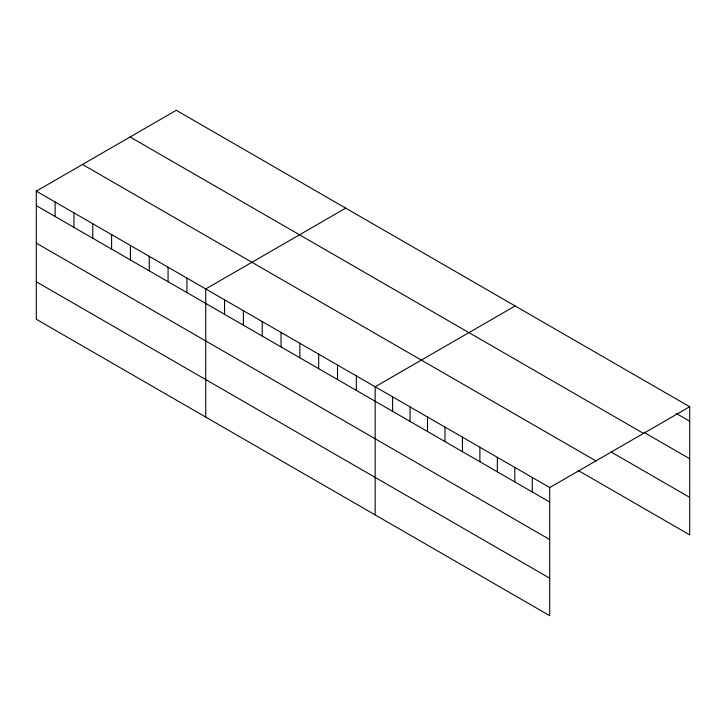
<?xml version="1.0" encoding="UTF-8"?>
<svg xmlns="http://www.w3.org/2000/svg" width="726" height="726" viewBox="0 0 726 726"><rect width="100%" height="100%" fill="white"/><g stroke="black" fill="none" stroke-linecap="round" stroke-linejoin="round"><path stroke-width="1.09" d="M36.3 191.138L549.718 487.554L549.718 615.684L36.3 319.259L36.3 191.138L176.282 110.316L689.7 406.741L689.7 534.862L578.177 470.475M345.712 208.135L205.73 288.957L205.73 417.078M515.133 305.955L375.16 386.776L375.16 514.897M549.718 487.554L689.7 406.741M676.124 413.393L689.7 421.234M644.116 432.415L689.7 458.732M130.09 136.987L643.508 433.404M611.147 452.017L689.7 497.364M82.492 164.466L595.91 460.883M36.3 205.63L549.718 502.047M36.3 243.128L549.718 539.545M36.3 281.761L549.718 578.186M532.267 477.481L532.267 491.974M514.807 467.399L514.807 481.892M497.355 457.316L497.355 471.809M479.895 447.243L479.895 461.736M462.435 437.161L462.435 451.654M444.984 427.088L444.984 441.58M427.523 417.005L427.523 431.498M410.072 406.932L410.072 421.425M392.612 396.85L392.612 411.343M356.33 375.905L356.33 390.397M337.508 365.033L337.508 379.526M318.678 354.17L318.678 368.663M299.856 343.298L299.856 357.791M281.035 332.426L281.035 346.919M262.204 321.564L262.204 336.056M243.382 310.692L243.382 325.184M224.552 299.82L224.552 314.313M186.9 278.085L186.9 292.578M168.078 267.213L168.078 281.706M149.257 256.351L149.257 270.843M130.426 245.479L130.426 259.972M111.604 234.607L111.604 249.1M92.774 223.744L92.774 238.237M73.952 212.872L73.952 227.365M55.122 202L55.122 216.493"/></g></svg>
